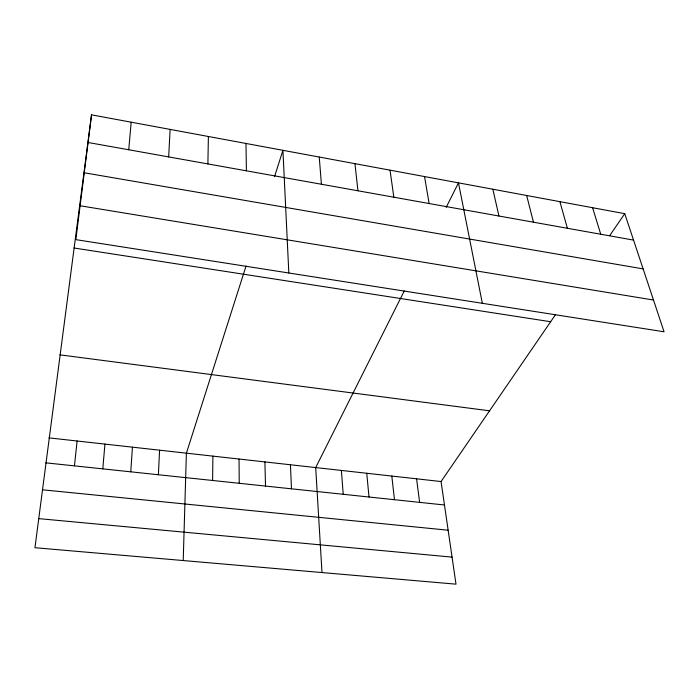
<?xml version="1.0" encoding="UTF-8"?>
<svg xmlns="http://www.w3.org/2000/svg" width="699" height="699" viewBox="0 0 699 699"><rect width="100%" height="100%" fill="white"/><g stroke="black" fill="none" stroke-linecap="round" stroke-linejoin="round"><path stroke-width="1.05" d="M212.618 480.475L212.889 456.124M207.891 163.924L208.389 136.497M183.217 560.546L186.397 453.179L246.031 266.066M158.393 474.743L159.582 450.191M168.669 156.908L170.128 129.402M130.765 471.825L132.434 447.168M102.788 468.863L104.946 444.101M128.738 149.761L131.185 122.185M74.444 465.866L77.108 440.999M91.534 114.837L75.85 239.635L664.05 331.772L624.757 213.676L91.534 114.837L34.95 547.71L456.001 584.163L441.06 481.541L555.556 314.576M274.532 176.664L282.929 150.311L288.827 272.994M404.302 290.871L315.686 467.579L322.003 572.56M446.189 207.35L458.474 182.85L482.345 303.305M609.711 235.607L624.757 213.676M38.646 518.614L452.07 557.12M42.316 489.781L448.146 530.218M45.741 462.834L444.477 504.993M48.921 437.862L441.06 481.541M59.869 354.839L489.562 410.811M73.972 247.988L550.655 321.732M80.105 205.759L653.486 300.037M84.256 172.775L643.132 268.905M88.057 142.482L633.556 240.115M592.595 207.717L600.747 234.244M559.899 201.653L567.387 228.267M526.662 195.493L533.451 222.195M492.856 189.228L498.929 216.017M424.538 176.559L429.116 203.523M390.033 170.163L393.834 197.205M416.587 478.815L419.627 502.371M391.816 476.054L394.472 499.706M354.935 163.662L357.94 190.783M366.748 473.267L369.011 497.015M319.242 157.048L321.409 184.248M341.374 470.436L343.226 494.289M290.443 464.765L291.474 488.819M264.904 461.917L265.515 486.076M245.987 143.47L246.406 170.818M239.049 459.042L239.224 483.289"/></g></svg>
